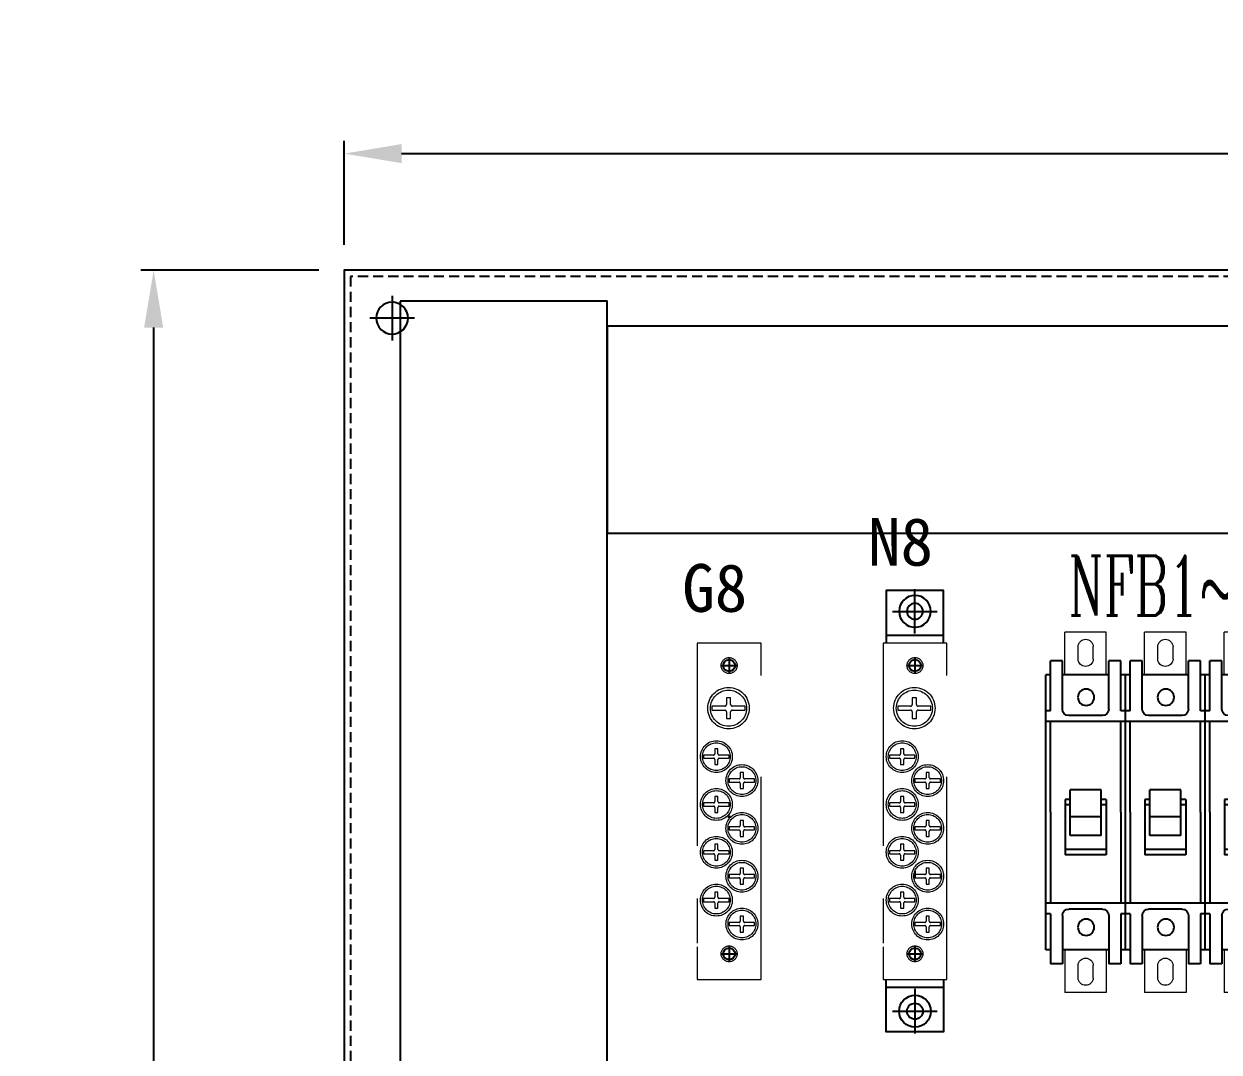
# Model space of a CAD drawing. Header units: millimetres. Extents: x 21506 to 58194, y 6783 to 13041.
# Drawn here: x 23497.2 to 23872, y 8313.8 to 8636.3 of the extents above; entities that cross this region are included whole.
import ezdxf
from ezdxf.enums import TextEntityAlignment as Align

# ---------------------------------------------------------------- set-up
doc = ezdxf.new("R2010")
doc.units = ezdxf.units.MM
for name, pattern in [('CONTINOUS', [0]), ('HIDDEN', [9.525, 6.35, -3.175]), ('HIDDEN2', [0.1875, 0.125, -0.0625])]:
    doc.linetypes.add(name, pattern=pattern)
doc.layers.add('2', color=3, linetype='HIDDEN', lineweight=9)
doc.layers.add('3', color=3, linetype='Continuous', lineweight=13)
for name, color, linetype in [('A', 2, 'Continuous'), ('BLK-G', 3, 'Continuous'), ('TEXT', 11, 'Continuous'), ('中心孔', 82, 'Continuous'), ('底板開孔', 33, 'Continuous')]:
    doc.layers.add(name, color=color, linetype=linetype)
doc.styles.add('CHINA', font='ROMANC.SHX', dxfattribs={"width": 0.8, "bigfont": 'stsl.shx'})
doc.styles.get("Standard").update_dxf_attribs({"font": ''})
doc.styles.add('STSL', font='simplex', dxfattribs={"bigfont": 'STSL.SHX'})
doc.styles.get('Standard').set_extended_font_data('MingLiU')
doc.dimstyles.get("Standard").update_dxf_attribs({"dimtxt": 0.18, "dimasz": 0.18, "dimexe": 0.18, "dimexo": 0.0625, "dimgap": 0.09, "dimtad": 0, "dimtih": 1, "dimtoh": 1, "dimdec": 4, "dimzin": 0, "dimdsep": 46, "dimtxsty": 'Standard', "dimcen": 0.09, "dimadec": 0, "dimazin": 0, "dimtfac": 1, "dimtdec": 4, "dimtofl": 0, "dimtmove": 0, "dimatfit": 3, "dimfxl": 1, "dimtolj": 1, "dimtzin": 0, "dimarcsym": 0})

# ---------------------------------------------------------------- blocks, each defined once
blk = doc.blocks.new('*D93')
at = {"color": 3, "lineweight": -2, "ltscale": 0.5}
for p, q in [((23597.63, 8567.01), (23597.63, 8599.59)), ((24397.63, 8567.01), (24397.63, 8599.59)), ((23615.63, 8595.59), (24379.63, 8595.59))]:
    blk.add_line(p, q, dxfattribs=at)
at = {"color": 3}
for points in [[(23615.63, 8598.59), (23615.63, 8592.59), (23597.63, 8595.59)], [(24379.63, 8592.59), (24379.63, 8598.59), (24397.63, 8595.59)]]:
    blk.add_solid(points, dxfattribs=at)
at = {"layer": 'Defpoints', "color": 0}
for p in [(24397.63, 8595.59), (23597.63, 8559.01), (24397.63, 8559.01)]:
    blk.add_point(p, dxfattribs=at)
at = {"color": 3, "insert": (23997.63, 8616.59), "char_height": 30, "attachment_point": 5, "style": 'STSL'}
blk.add_mtext('\\A1;800', dxfattribs=at)
blk = doc.blocks.new('A-螺絲孔-0J')
at = {"layer": '中心孔', "linetype": 'CONTINOUS', "ltscale": 10}
for p, q in [((0, 7), (0, -7)), ((-7, 0), (7, 0))]:
    blk.add_line(p, q, dxfattribs=at)
at = {"layer": '底板開孔', "linetype": 'CONTINOUS', "ltscale": 10}
blk.add_circle((0, 0), 5, dxfattribs=at)
blk = doc.blocks.new('*D94')
at = {"color": 3, "lineweight": -2, "ltscale": 0.5}
for p, q in [((23589.63, 8559.01), (23533.87, 8559.01)), ((23537.87, 8541.01), (23537.87, 7377.01)), ((23589.63, 7359.01), (23533.87, 7359.01))]:
    blk.add_line(p, q, dxfattribs=at)
at = {"color": 3}
for points in [[(23540.87, 8541.01), (23534.87, 8541.01), (23537.87, 8559.01)], [(23534.87, 7377.01), (23540.87, 7377.01), (23537.87, 7359.01)]]:
    blk.add_solid(points, dxfattribs=at)
at = {"layer": 'Defpoints', "color": 0}
for p in [(23597.63, 8559.01), (23537.87, 7359.01), (23597.63, 7359.01)]:
    blk.add_point(p, dxfattribs=at)
at = {"color": 3, "insert": (23516.87, 7959.01), "char_height": 30, "attachment_point": 5, "rotation": 90, "style": 'STSL'}
blk.add_mtext('\\A1;1200', dxfattribs=at)
blk = doc.blocks.new('A$C4DC613AB')
at = {"layer": 'A'}
for radius in [5, 2.5]:
    blk.add_circle((7, 7), radius, dxfattribs=at)
at = {"layer": 'BLK-G'}
for p, q in [((7, 14), (7, 0)), ((0, 7), (14, 7))]:
    blk.add_line(p, q, dxfattribs=at)
blk = doc.blocks.new('A-螺絲孔-0M')
at = {"layer": '中心孔', "linetype": 'CONTINOUS', "ltscale": 10}
for p, q in [((-2.5, 0), (2.5, 0)), ((0, 2.5), (0, -2.5))]:
    blk.add_line(p, q, dxfattribs=at)
at = {"layer": '底板開孔', "linetype": 'CONTINOUS', "ltscale": 10}
blk.add_circle((0, 0), 1.85, dxfattribs=at)
blk = doc.blocks.new('MLIBTBE')
blk.add_line((0, 1), (0, -1))
at = {"layer": '2', "ltscale": 10}
for p, q in [((10, 72.42), (-10, 72.42)), ((-10, 72.42), (-10, -33)), ((10, -33), (10, 72.42)), ((-10, -7.65), (-10, -21.65)), ((-10, -33), (10, -33))]:
    blk.add_line(p, q, dxfattribs=at)
for points in [[(0.46, 50.88, -0.414214), (0.98, 51.4), (5.01, 51.4), (5.01, 52.7), (0.98, 52.7, -0.414214), (0.46, 53.22), (0.46, 55.3), (-0.84, 55.3), (-0.84, 53.22, -0.414214), (-1.36, 52.7), (-5.39, 52.7), (-5.39, 51.4), (-1.36, 51.4, -0.414214), (-0.84, 50.88), (-0.84, 48.8), (0.46, 48.8), (0.46, 50.88)], [(-3.5, 35.95, -0.414214), (-3.1, 36.35), (0, 36.35), (0, 37.35), (-3.1, 37.35, -0.414214), (-3.5, 37.75), (-3.5, 39.35), (-4.5, 39.35), (-4.5, 37.75, -0.414214), (-4.9, 37.35), (-8, 37.35), (-8, 36.35), (-4.9, 36.35, -0.414214), (-4.5, 35.95), (-4.5, 34.35), (-3.5, 34.35), (-3.5, 35.95)], [(4.5, 28.45, -0.414214), (4.9, 28.85), (8, 28.85), (8, 29.85), (4.9, 29.85, -0.414214), (4.5, 30.25), (4.5, 31.85), (3.5, 31.85), (3.5, 30.25, -0.414214), (3.1, 29.85), (0, 29.85), (0, 28.85), (3.1, 28.85, -0.414214), (3.5, 28.45), (3.5, 26.85), (4.5, 26.85), (4.5, 28.45)], [(-3.5, 20.95, -0.414214), (-3.1, 21.35), (0, 21.35), (0, 22.35), (-3.1, 22.35, -0.414214), (-3.5, 22.75), (-3.5, 24.35), (-4.5, 24.35), (-4.5, 22.75, -0.414214), (-4.9, 22.35), (-8, 22.35), (-8, 21.35), (-4.9, 21.35, -0.414214), (-4.5, 20.95), (-4.5, 19.35), (-3.5, 19.35), (-3.5, 20.95)], [(4.5, 13.45, -0.414214), (4.9, 13.85), (8, 13.85), (8, 14.85), (4.9, 14.85, -0.414214), (4.5, 15.25), (4.5, 16.85), (3.5, 16.85), (3.5, 15.25, -0.414214), (3.1, 14.85), (0, 14.85), (0, 13.85), (3.1, 13.85, -0.414214), (3.5, 13.45), (3.5, 11.85), (4.5, 11.85), (4.5, 13.45)], [(-3.5, 5.95, -0.414214), (-3.1, 6.35), (0, 6.35), (0, 7.35), (-3.1, 7.35, -0.414214), (-3.5, 7.75), (-3.5, 9.35), (-4.5, 9.35), (-4.5, 7.75, -0.414214), (-4.9, 7.35), (-8, 7.35), (-8, 6.35), (-4.9, 6.35, -0.414214), (-4.5, 5.95), (-4.5, 4.35), (-3.5, 4.35), (-3.5, 5.95)], [(4.5, -1.55, -0.414214), (4.9, -1.15), (8, -1.15), (8, -0.15), (4.9, -0.15, -0.414214), (4.5, 0.25), (4.5, 1.85), (3.5, 1.85), (3.5, 0.25, -0.414214), (3.1, -0.15), (0, -0.15), (0, -1.15), (3.1, -1.15, -0.414214), (3.5, -1.55), (3.5, -3.15), (4.5, -3.15), (4.5, -1.55)], [(-3.5, -9.05, -0.414214), (-3.1, -8.65), (0, -8.65), (0, -7.65), (-3.1, -7.65, -0.414214), (-3.5, -7.25), (-3.5, -5.65), (-4.5, -5.65), (-4.5, -7.25, -0.414214), (-4.9, -7.65), (-8, -7.65), (-8, -8.65), (-4.9, -8.65, -0.414214), (-4.5, -9.05), (-4.5, -10.65), (-3.5, -10.65), (-3.5, -9.05)], [(4.5, -16.55, -0.414214), (4.9, -16.15), (8, -16.15), (8, -15.15), (4.9, -15.15, -0.414214), (4.5, -14.75), (4.5, -13.15), (3.5, -13.15), (3.5, -14.75, -0.414214), (3.1, -15.15), (0, -15.15), (0, -16.15), (3.1, -16.15, -0.414214), (3.5, -16.55), (3.5, -18.15), (4.5, -18.15), (4.5, -16.55)]]:
    blk.add_lwpolyline(points, format="xyb", dxfattribs=at)
for centre, radius in [((0, 65.42), 2.5), ((-0.19, 52.05), 6.5), ((-0.19, 52.05), 5.65), ((-4, 36.85), 5), ((-4, 36.85), 4.35), ((4, 29.35), 5), ((4, 29.35), 4.35), ((-4, 21.85), 5), ((-4, 21.85), 4.35), ((4, 14.35), 5), ((4, 14.35), 4.35), ((-4, 6.85), 5), ((-4, 6.85), 4.35), ((4, -0.65), 5), ((4, -0.65), 4.35), ((-4, -8.15), 5), ((-4, -8.15), 4.35), ((4, -15.65), 5), ((4, -15.65), 4.35), ((0, -25), 2.5)]:
    blk.add_circle(centre, radius, dxfattribs=at)
at = {"layer": 'A', "linetype": 'HIDDEN2'}
for p, q in [((-9, 74.92), (9, 74.92)), ((-9, -35.5), (9, -35.5))]:
    blk.add_line(p, q, dxfattribs=at)
at = {"layer": 'A'}
for points in [[(9, 72.42), (9, 88.92), (-9, 88.92), (-9, 72.42)], [(9, -33), (9, -49.5), (-9, -49.5), (-9, -33)]]:
    blk.add_lwpolyline(points, dxfattribs=at)
at = {"layer": '2', "ltscale": 10}
for p in [(0, 65.42), (0, -25)]:
    blk.add_blockref('A-螺絲孔-0M', p, dxfattribs=at)
at = {"layer": 'A', "xscale": -1, "rotation": 180}
blk.add_blockref('A$C4DC613AB', (-7, 89.42), dxfattribs=at)
at = {"layer": 'A'}
blk.add_blockref('A$C4DC613AB', (-7, -50), dxfattribs=at)
at = {"layer": 'A', "color": 2}
blk.add_text('N8', height=15, dxfattribs=at).set_placement((-14.72, 96.74))
blk = doc.blocks.new('MLIBTBF')
for p, q in [((-0.4, 0), (0.4, 0)), ((0, 0.44), (0, -0.44))]:
    blk.add_line(p, q)
at = {"layer": '2', "ltscale": 10}
for p, q in [((10, 54.42), (-10, 54.42)), ((-10, 54.42), (-10, -51)), ((10, -51), (10, 54.42)), ((-10, -25.65), (-10, -39.65)), ((-10, -51), (10, -51))]:
    blk.add_line(p, q, dxfattribs=at)
for points in [[(0.46, 32.88, -0.414214), (0.98, 33.4), (5.01, 33.4), (5.01, 34.7), (0.98, 34.7, -0.414214), (0.46, 35.22), (0.46, 37.3), (-0.84, 37.3), (-0.84, 35.22, -0.414214), (-1.36, 34.7), (-5.39, 34.7), (-5.39, 33.4), (-1.36, 33.4, -0.414214), (-0.84, 32.88), (-0.84, 30.8), (0.46, 30.8), (0.46, 32.88)], [(-3.5, 17.95, -0.414214), (-3.1, 18.35), (0, 18.35), (0, 19.35), (-3.1, 19.35, -0.414214), (-3.5, 19.75), (-3.5, 21.35), (-4.5, 21.35), (-4.5, 19.75, -0.414214), (-4.9, 19.35), (-8, 19.35), (-8, 18.35), (-4.9, 18.35, -0.414214), (-4.5, 17.95), (-4.5, 16.35), (-3.5, 16.35), (-3.5, 17.95)], [(4.5, 10.45, -0.414214), (4.9, 10.85), (8, 10.85), (8, 11.85), (4.9, 11.85, -0.414214), (4.5, 12.25), (4.5, 13.85), (3.5, 13.85), (3.5, 12.25, -0.414214), (3.1, 11.85), (0, 11.85), (0, 10.85), (3.1, 10.85, -0.414214), (3.5, 10.45), (3.5, 8.85), (4.5, 8.85), (4.5, 10.45)], [(-3.5, 2.95, -0.414214), (-3.1, 3.35), (0, 3.35), (0, 4.35), (-3.1, 4.35, -0.414214), (-3.5, 4.75), (-3.5, 6.35), (-4.5, 6.35), (-4.5, 4.75, -0.414214), (-4.9, 4.35), (-8, 4.35), (-8, 3.35), (-4.9, 3.35, -0.414214), (-4.5, 2.95), (-4.5, 1.35), (-3.5, 1.35), (-3.5, 2.95)], [(4.5, -4.55, -0.414214), (4.9, -4.15), (8, -4.15), (8, -3.15), (4.9, -3.15, -0.414214), (4.5, -2.75), (4.5, -1.15), (3.5, -1.15), (3.5, -2.75, -0.414214), (3.1, -3.15), (0, -3.15), (0, -4.15), (3.1, -4.15, -0.414214), (3.5, -4.55), (3.5, -6.15), (4.5, -6.15), (4.5, -4.55)], [(-3.5, -12.05, -0.414214), (-3.1, -11.65), (0, -11.65), (0, -10.65), (-3.1, -10.65, -0.414214), (-3.5, -10.25), (-3.5, -8.65), (-4.5, -8.65), (-4.5, -10.25, -0.414214), (-4.9, -10.65), (-8, -10.65), (-8, -11.65), (-4.9, -11.65, -0.414214), (-4.5, -12.05), (-4.5, -13.65), (-3.5, -13.65), (-3.5, -12.05)], [(4.5, -19.55, -0.414214), (4.9, -19.15), (8, -19.15), (8, -18.15), (4.9, -18.15, -0.414214), (4.5, -17.75), (4.5, -16.15), (3.5, -16.15), (3.5, -17.75, -0.414214), (3.1, -18.15), (0, -18.15), (0, -19.15), (3.1, -19.15, -0.414214), (3.5, -19.55), (3.5, -21.15), (4.5, -21.15), (4.5, -19.55)], [(-3.5, -27.05, -0.414214), (-3.1, -26.65), (0, -26.65), (0, -25.65), (-3.1, -25.65, -0.414214), (-3.5, -25.25), (-3.5, -23.65), (-4.5, -23.65), (-4.5, -25.25, -0.414214), (-4.9, -25.65), (-8, -25.65), (-8, -26.65), (-4.9, -26.65, -0.414214), (-4.5, -27.05), (-4.5, -28.65), (-3.5, -28.65), (-3.5, -27.05)], [(4.5, -34.55, -0.414214), (4.9, -34.15), (8, -34.15), (8, -33.15), (4.9, -33.15, -0.414214), (4.5, -32.75), (4.5, -31.15), (3.5, -31.15), (3.5, -32.75, -0.414214), (3.1, -33.15), (0, -33.15), (0, -34.15), (3.1, -34.15, -0.414214), (3.5, -34.55), (3.5, -36.15), (4.5, -36.15), (4.5, -34.55)]]:
    blk.add_lwpolyline(points, format="xyb", dxfattribs=at)
for centre, radius in [((0, 47.42), 2.5), ((-0.19, 34.05), 6.5), ((-0.19, 34.05), 5.65), ((-4, 18.85), 5), ((-4, 18.85), 4.35), ((4, 11.35), 5), ((4, 11.35), 4.35), ((-4, 3.85), 5), ((-4, 3.85), 4.35), ((4, -3.65), 5), ((4, -3.65), 4.35), ((-4, -11.15), 5), ((-4, -11.15), 4.35), ((4, -18.65), 5), ((4, -18.65), 4.35), ((-4, -26.15), 5), ((-4, -26.15), 4.35), ((4, -33.65), 5), ((4, -33.65), 4.35), ((0, -43), 2.5)]:
    blk.add_circle(centre, radius, dxfattribs=at)
for p in [(0, 47.42), (0, -43)]:
    blk.add_blockref('A-螺絲孔-0M', p, dxfattribs=at)
at = {"layer": 'A', "color": 2}
blk.add_text('G8', height=15, dxfattribs=at).set_placement((-14.72, 64.26))
blk = doc.blocks.new('MLIBN17I')
for p, q in [((1.48, 31.8), (1.48, 47.5)), ((5.24, 47.5), (1.48, 47.5)), ((5.24, 32.33), (5.24, 47.5)), ((19.72, 32.33), (19.72, 47.5)), ((23.52, 47.5), (19.72, 47.5)), ((23.52, 31.8), (23.52, 47.5)), ((0, 43.15), (0, -43.15)), ((1.48, 43.15), (0, 43.15)), ((5.98, 43.15), (5.24, 43.15)), ((18.98, 43.15), (5.98, 43.15)), ((19.72, 43.15), (18.98, 43.15)), ((25, 43.15), (23.59, 43.15)), ((25, 43.15), (25, -43.15)), ((17.74, 30.35), (7.21, 30.35)), ((1.48, 0), (1.48, 28.5)), ((23.52, 0), (23.52, 28.5)), ((18.92, 13.35), (6.08, 13.35)), ((6.08, -4.05), (6.08, 13.35)), ((18.92, 11.62), (6.08, 11.62)), ((18.92, -4.05), (18.92, 13.35)), ((17.34, 7.32), (7.66, 7.32)), ((7.66, 7.32), (7.66, -7.02)), ((17.34, 7.32), (17.34, -7.02)), ((1.48, 0), (1.48, -28.5)), ((17.34, 1.38), (7.66, 1.38)), ((23.52, 0), (23.52, -28.5)), ((7.66, -2.32), (6.08, -2.32)), ((18.92, -2.32), (17.34, -2.32)), ((7.66, -4.05), (6.08, -4.05)), ((17.34, -7.02), (7.66, -7.02)), ((18.92, -4.05), (17.34, -4.05)), ((1.48, -31.8), (1.48, -47.5)), ((5.24, -32.33), (5.24, -47.5)), ((17.74, -30.35), (7.21, -30.35)), ((19.72, -32.33), (19.72, -47.5)), ((23.52, -31.8), (23.52, -47.5)), ((1.48, -43.15), (0, -43.15)), ((5.98, -43.15), (5.24, -43.15)), ((18.98, -43.15), (5.98, -43.15)), ((19.72, -43.15), (18.98, -43.15)), ((25, -43.15), (23.59, -43.15)), ((5.24, -47.5), (1.48, -47.5)), ((23.52, -47.5), (19.72, -47.5))]:
    blk.add_line(p, q)
at = {"color": 7, "linetype": 'Continuous'}
for p, q in [((1.48, 31.8), (0, 31.8)), ((25, 31.8), (23.52, 31.8)), ((25, 28.5), (0, 28.5)), ((25, -28.5), (0, -28.5)), ((1.48, -31.8), (0, -31.8)), ((25, -31.8), (23.52, -31.8))]:
    blk.add_line(p, q, dxfattribs=at)
for centre in [(12.64, 36.07), (12.64, -36.07)]:
    blk.add_circle(centre, 2.57)
for centre, start, end in [((7.21, 32.33), 180, 270), ((17.74, 32.33), 270, 0), ((7.21, -32.33), 90, 180), ((17.74, -32.33), 0, 90)]:
    blk.add_arc(centre, 1.98, start, end)
at = {"layer": '3'}
for p, q in [((18.98, 56.5), (5.98, 56.5)), ((5.98, 43.15), (5.98, 56.5)), ((18.98, 43.15), (18.98, 56.5)), ((10.11, 52), (10.11, 48)), ((14.89, 52), (14.89, 48)), ((5.98, -43.15), (5.98, -56.5)), ((18.98, -43.15), (18.98, -56.5)), ((10.11, -48), (10.11, -52)), ((14.89, -48), (14.89, -52)), ((18.98, -56.5), (5.98, -56.5))]:
    blk.add_line(p, q, dxfattribs=at)
for centre, start, end in [((12.5, 51.85), 3.5301, 176.4699), ((12.5, 48.15), 183.5301, 356.4699), ((12.5, -48.15), 3.5301, 176.4699), ((12.5, -51.85), 183.5301, 356.4699)]:
    blk.add_arc(centre, 2.4, start, end, dxfattribs=at)

msp = doc.modelspace()

# ---------------------------------------------------------------- linework, layer by layer
msp.add_lwpolyline([(23597.631, 7359.006), (24397.631, 7359.006), (24397.631, 8559.006), (23597.631, 8559.006)], close=True)
at = {"color": 5, "linetype": 'HIDDEN', "ltscale": 0.5}
msp.add_lwpolyline([(23599.592, 7360.966), (24395.671, 7360.966), (24395.671, 8557.045), (23599.592, 8557.045)], close=True, dxfattribs=at)
at = {"color": 4}
for points in [[(23615.131, 8549.327), (23615.131, 7379.486), (23680.131, 7379.486), (23680.131, 8549.327)], [(23680.131, 8476.506), (24315.131, 8476.506), (24315.131, 8541.506), (23680.131, 8541.506)]]:
    msp.add_lwpolyline(points, close=True, dxfattribs=at)

# ---------------------------------------------------------------- block references
at = {"ltscale": 0.5, "xscale": -1}
msp.add_blockref('A-螺絲孔-0J', (23612.631, 8544.006), dxfattribs=at)
at = {"ltscale": 0.5}
for name, p in [('MLIBTBE', (23776.601, 8369.611)), ('MLIBTBF', (23718.332, 8387.611))]:
    msp.add_blockref(name, p, dxfattribs=at)
at = {"xscale": -1, "rotation": 180}
for p in [(23817.631, 8389.006), (23842.631, 8389.006), (23867.631, 8389.006)]:
    msp.add_blockref('MLIBN17I', p, dxfattribs=at)

# ---------------------------------------------------------------- texts
at = {"layer": 'TEXT', "style": 'CHINA', "width": 0.6}
msp.add_text('NFB1~3', height=18.7281, dxfattribs=at).set_placement((23855.773, 8460.126), align=Align.MIDDLE)

# ---------------------------------------------------------------- dimensions: what is measured, and where the dimension line sits
at = {"ltscale": 0.5}
dim = msp.add_linear_dim(base=(24397.631, 8595.585), p1=(23597.631, 8559.006), p2=(24397.631, 8559.006), dimstyle='Standard', override={"dimscale": 2, "dimtxt": 15, "dimasz": 9, "dimexe": 2, "dimexo": 4, "dimgap": 3, "dimtad": 1, "dimtih": 0, "dimtoh": 0, "dimdec": 1, "dimzin": 8, "dimtxsty": 'STSL', "dimcen": 0, "dimclrd": 3, "dimclre": 3, "dimclrt": 3, "dimtdec": 1, "dimtix": 1, "dimfxl": 1.5}, dxfattribs=at)
dim.commit()
dim.dimension.update_dxf_attribs({"geometry": '*D93', "text_midpoint": (23997.631, 8616.585)})
dim = msp.add_linear_dim(base=(23537.865, 7359.006), p1=(23597.631, 8559.006), p2=(23597.631, 7359.006), angle=90, dimstyle='Standard', override={"dimscale": 2, "dimtxt": 15, "dimasz": 9, "dimexe": 2, "dimexo": 4, "dimgap": 3, "dimtad": 1, "dimtih": 0, "dimtoh": 0, "dimdec": 1, "dimzin": 8, "dimtxsty": 'STSL', "dimcen": 0, "dimclrd": 3, "dimclre": 3, "dimclrt": 3, "dimtdec": 1, "dimtix": 1, "dimfxl": 1.5}, dxfattribs=at)
dim.commit()
dim.dimension.update_dxf_attribs({"geometry": '*D94', "text_midpoint": (23516.865, 7959.006)})

doc.saveas('drawing.dxf')
